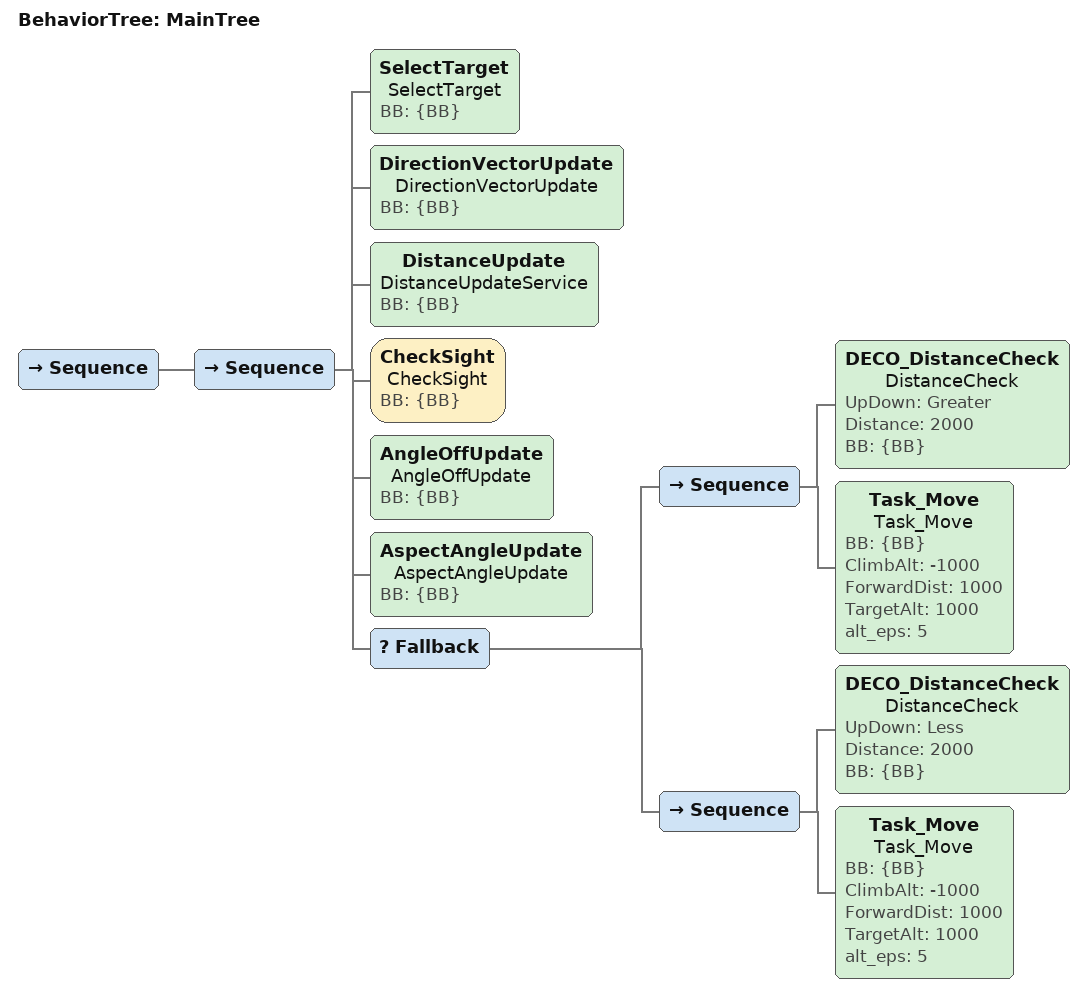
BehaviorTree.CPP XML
<root main_tree_to_execute = "MainTree">

  <BehaviorTree ID="MainTree">
    <Sequence>

        <!-- EF 부분 트리-->
        <Sequence>
          <SelectTarget name="SelectTarget" BB="{BB}"/>
          <DirectionVectorUpdate name="DirectionVectorUpdate" BB="{BB}"/>
          <DistanceUpdate name="DistanceUpdateService" BB="{BB}"/>
          <CheckSight name="CheckSight" BB="{BB}"/>
          <AngleOffUpdate name="AngleOffUpdate" BB="{BB}"/>
          <AspectAngleUpdate name="AspectAngleUpdate" BB="{BB}"/>

          <Fallback>

            <Sequence>
              <DECO_DistanceCheck name="DistanceCheck" UpDown="Greater"  Distance="2000" BB="{BB}"/>
              <Task_Move name="Task_Move" BB="{BB}" ClimbAlt="-1000" ForwardDist="1000" TargetAlt="1000" alt_eps="5"/>
            </Sequence>

            <Sequence>
              <DECO_DistanceCheck name="DistanceCheck" UpDown="Less"  Distance="2000" BB="{BB}"/>
              <Task_Move name="Task_Move" BB="{BB}" ClimbAlt="-1000" ForwardDist="1000" TargetAlt="1000" alt_eps="5"/>
            </Sequence>

          </Fallback>

        </Sequence>

    </Sequence>
  </BehaviorTree>

</root>
